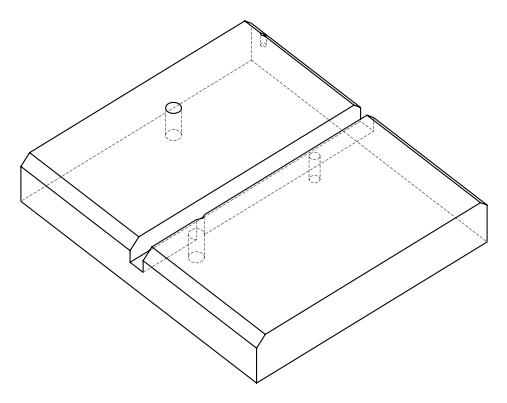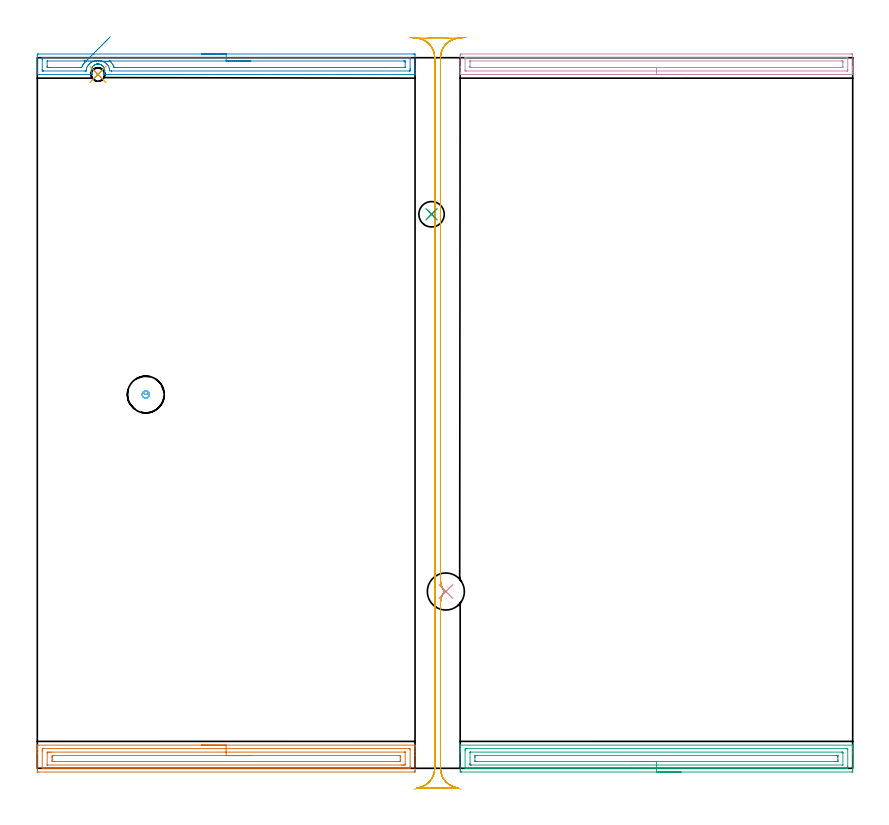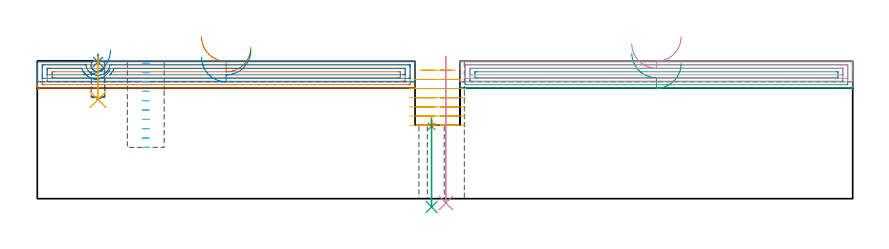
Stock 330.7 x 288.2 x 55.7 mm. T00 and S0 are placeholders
(PLAN: 11 operations, 6 tool changes, 28.8 min)
(1 AREA_MILL | FG_CHAMFER_SURFACE | UGT0205_001 | 5.16 min | 9471 mm3)
(2 AREA_MILL_1 | FG_CHAMFER_SURFACE_1 | UGT0205_001 | 4.05 min | 5453 mm3)
(3 AREA_MILL_2 | FG_CHAMFER_SURFACE_2 | UGT0205_001 | 5.35 min | 9818 mm3)
(4 AREA_MILL_3 | FG_CHAMFER_SURFACE_3 | UGT0205_001 | 4.05 min | 5660 mm3)
(5 MILL_RECTANGULAR_SLOT | SLOT_RECTANGULAR | UGT0201_008 | Follow Part, ap 4, ae 75% | 9.15 min | 135787 mm3)
(6 MILL_BLIND_HOLE_FROM_SOLID_MATERIAL | STEP1POCKET | NXT0201_011 | Spiral | 0.56 min | 6083 mm3)
(7 SPOT_DRILL | STEP1HOLE | NXT0321_9005460120000 | 0.03 min | 3 mm3)
(8 SPOT_DRILL_1 | STEP1POCKET_1 | NXT0321_9005460120000 | 0.03 min | 0 mm3)
(9 DRILL_THROUGH_HOLE_INTO_CENTER | STEP1HOLE | NXT0301_074 | 0.15 min | 2487 mm3)
(10 INDEXABLE_INSERT_DRILL_THROUGH_HOLE_FROM_SOLID | STEP1HOLE_1 | NXT0302_001 | 0.24 min | 5272 mm3)
(11 DRILL_BLIND_HOLE_INTO_CENTER | STEP1POCKET_1 | NXT0301_026 | 0.07 min | 298 mm3)
(TOOL UGT0205_001 | Chamfer Mill 20 x 3 x 45 deg. | D20 FL50 Z2)
(TOOL UGT0201_008 | End Mill 16 mm | D16 FL32 Z4)
(TOOL NXT0201_011 | ENDMILL 12mm [2P460-1200-NA 1630] | D12 FL38 Z6)
(TOOL NXT0321_9005460120000 | NC Spot Drill, 142deg, 12mm, Carbide, Uncoated | D12 PA142 FL30 Z2)
(TOOL NXT0301_074 | Carbide Drill 10.3mm [860.1-1030-031A1-MM 2214] | D10.3 PA140 FL55 Z2)
(TOOL NXT0302_001 | Index. Insert Drill 15mm [880-D1500L20-05] | D15 PA176 FL75 Z2)
(TOOL NXT0301_026 | Carbide Drill 5.5mm [860.1-0550-017A1-MM 2214] | D5.5 PA140 FL28 Z2)
(OP 1 AREA_MILL)
G17 G21 G94 G90
T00 M6
G54
G17 G0 G90 X66.6 Y9.4 S1061 M3
G43 Z65.7 H0
G94 G1 X66.638 Z64.828 F250.
X66.752 Z63.963
X66.941 Z63.112
X67.203 Z62.28
X67.537 Z61.474
X67.94 Z60.7
X68.408 Z59.964
X68.94 Z59.272
X69.529 Z58.629
X70.172 Z58.039
X70.864 Z57.508
X71.6 Z57.04
X72.374 Z56.637
X73.18 Z56.303
X74.012 Z56.041
X74.864 Z55.852
X75.728 Z55.738
X76.6 Z55.7
X153.022
X153.19 Y9.397 Z55.688
X153.193 Y9.356 Z55.648
X153.2 Y8.955 Z55.254
Y8.659 Z54.958
Y7.951 Z54.246
Y6.708 Z53.005
Y5.284 Z51.579
Y-0.94 Z45.357
X153.198 Y-1.21 Z45.087
X153.19 Y-1.492 Z44.806
X152.907 Y-1.499 Z44.799
X0.625 Y-1.5 Z44.8
X0.068 Y-1.494 Z44.804
X0.008 Y-1.492 Z44.806
X0.004 Y-0.94 Z45.357
X0. Y-0.319 Z45.978
Y6.173 Z52.468
Y7.598 Z53.894
Y7.951 Z54.246
Y8.659 Z54.958
Y8.955 Z55.255
X0.007 Y9.356 Z55.648
X0.01 Y9.397 Z55.688
X0.178 Y9.4 Z55.7
X76.6
Y7.986 Z54.286
X150.754 Y7.985 Z54.285
X150.788 Y7.983 Z54.283
X151.19 Y7.951 Z54.251
X151.199 Y7.542 Z53.842
X151.2 Y0.838 Z47.138
X151.199 Y0.429 Z46.729
X151.19 Y-0.051 Z46.249
X150.82 Y-0.084 Z46.216
X150.788 Y-0.085 Z46.215
X2.446
X2.412 Y-0.084 Z46.216
X2.01 Y-0.051 Z46.249
X2.001 Y0.358 Z46.658
X2. Y7.062 Z53.362
X2.001 Y7.471 Z53.771
X2.01 Y7.951 Z54.251
X2.38 Y7.984 Z54.284
X2.412 Y7.985 Z54.285
X76.6 Y7.986 Z54.286
Y6.571 Z52.871
X149.
X149.133 Y6.57 Z52.87
X149.18 Y6.567 Z52.867
X149.187 Y6.566 Z52.866
X149.191 Y6.552 Z52.852
X149.196 Y6.504 Z52.804
X149.199 Y6.372 Z52.672
Y1.727 Z48.027
X149.197 Y1.531 Z47.831
X149.19 Y1.336 Z47.636
X149. Y1.334 Z47.634
X148.505 Y1.33 Z47.63
X148.106 Y1.329 Z47.629
X147.613 Y1.328 Z47.628
X4.2 Y1.329 Z47.629
X4.067 Y1.33 Z47.63
X4.019 Y1.333 Z47.633
X4.013 Y1.334 Z47.634
X4.009 Y1.348 Z47.648
X4.004 Y1.396 Z47.696
X4.001 Y1.528 Z47.828
Y6.173 Z52.473
X4.003 Y6.369 Z52.669
X4.01 Y6.564 Z52.864
X4.2 Y6.566 Z52.866
X4.695 Y6.57 Z52.87
X5.094 Y6.571 Z52.871
X5.587
X76.6
Y5.157 Z51.457
X146.446
X147.114 Y5.152 Z51.452
X147.187 Y5.15 Z51.45
X147.192 Y5.052 Z51.352
X147.197 Y4.837 Z51.137
X147.2 Y4.407 Z50.707
Y3.518 Z49.818
X147.196 Y3.067 Z49.367
X147.19 Y2.848 Z49.148
X147.185 Y2.749 Z49.049
X147.081 Y2.747 Z49.047
X146.319 Y2.743 Z49.043
X146.191
X6.754
X6.086 Y2.748 Z49.048
X6.013 Y2.75 Z49.05
X6.008 Y2.848 Z49.148
X6.003 Y3.063 Z49.363
X6. Y3.493 Z49.793
Y4.382 Z50.682
Y4.395 Z50.695
X6.004 Y4.833 Z51.133
X6.01 Y5.052 Z51.352
X6.015 Y5.15 Z51.45
X6.119 Y5.153 Z51.453
X6.881 Y5.157 Z51.457
X7.009
X76.6
X77.472 Z51.495
X78.336 Z51.609
X79.188 Z51.798
X80.02 Z52.06
X80.826 Z52.394
X81.6 Z52.797
X82.336 Z53.266
X83.028 Z53.797
X83.671 Z54.386
X84.26 Z55.029
X84.792 Z55.721
X85.26 Z56.457
X85.663 Z57.231
X85.997 Z58.037
X86.259 Z58.869
X86.448 Z59.721
X86.562 Z60.586
X86.6 Z61.457
G0 Z65.7
M5
M2
(OP 2 AREA_MILL_1)
G17 G21 G94 G90
T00 M6
G54
G17 G0 G90 X66.6 Y289.7 S1061 M3
G43 Z65.7 H0
Z57.4
G94 G1 X66.638 Z56.528 F250.
X66.752 Z55.664
X66.941 Z54.812
X67.203 Z53.98
X67.537 Z53.174
X67.94 Z52.4
X68.409 Z51.664
X68.94 Z50.972
X69.529 Z50.329
X70.172 Z49.74
X70.864 Z49.208
X71.6 Z48.74
X72.374 Z48.337
X73.18 Z48.003
X74.012 Z47.741
X74.864 Z47.552
X75.728 Z47.438
X76.6 Z47.4
X152.575
X152.885 Y289.697 Z47.402
X153.19 Y289.692 Z47.406
X153.2 Y289.382 Z47.715
Y284.659 Z52.436
Y283.231 Z53.865
Y282.877 Z54.218
Y282.168 Z54.932
Y281.866 Z55.234
X153.193 Y281.454 Z55.638
X153.19 Y281.403 Z55.688
X153.022 Y281.4 Z55.7
X26.993
X26.923 Y281.404 Z55.69
X26.928 Y281.42 Z55.674
X26.959 Y281.488 Z55.611
X26.993 Y281.549 Z55.551
X27.004 Y281.57 Z55.53
X27.102 Y281.769 Z55.331
X27.201 Y282.027 Z55.073
X27.267 Y282.279 Z54.821
X27.332 Y282.72 Z54.38
X27.326 Y283.165 Z53.935
X27.244 Y283.615 Z53.485
X27.087 Y284.05 Z53.05
X26.993 Y284.227 Z52.873
X26.88 Y284.435 Z52.661
X26.602 Y284.778 Z52.318
X26.546 Y284.834 Z52.263
X26.443 Y284.935 Z52.163
X26.275 Y285.073 Z52.025
X26.188 Y285.135 Z51.964
X26.095 Y285.2 Z51.898
X26.005 Y285.253 Z51.844
X25.906 Y285.312 Z51.786
X25.876 Y285.327 Z51.772
X25.709 Y285.409 Z51.689
X25.492 Y285.493 Z51.605
X25.3 Y285.55 Z51.548
X25.271 Y285.558 Z51.539
X25.205 Y285.572 Z51.525
X25.046 Y285.605 Z51.492
X24.904 Y285.625 Z51.474
X24.817 Y285.636 Z51.46
X24.809 Z51.459
X24.758 Y285.638 Z51.455
X24.704 Y285.643 Z51.452
X24.647
X24.593 Y285.641 Z51.449
X24.512 Y285.64
X24.479 Y285.641 Z51.451
X24.46 Y285.64 Z51.453
X24.367 Y285.634 Z51.462
X24.162 Y285.604 Z51.488
X24.145 Y285.602 Z51.491
X24.119 Y285.597 Z51.497
X24.024 Y285.579 Z51.519
X23.924 Y285.558 Z51.541
X23.689 Y285.486 Z51.613
X23.461 Y285.395 Z51.705
X23.243 Y285.283 Z51.817
X23.194 Y285.253 Z51.847
X23.031 Y285.151 Z51.949
X22.761 Y284.936 Z52.164
X22.576 Y284.75 Z52.35
X22.412 Y284.553 Z52.547
X22.268 Y284.342 Z52.757
X22.193 Y284.213 Z52.885
X22.138 Y284.119 Z52.98
X22.107 Y284.05 Z53.05
X22.077 Y283.963 Z53.137
X21.955 Y283.615 Z53.485
X21.9 Y283.392 Z53.708
X21.873 Y283.165 Z53.935
X21.868 Y282.72 Z54.38
X21.932 Y282.279 Z54.821
X21.989 Y282.058 Z55.042
X22.068 Y281.836 Z55.264
X22.077 Y281.815 Z55.285
X22.101 Y281.757 Z55.343
X22.172 Y281.614 Z55.484
X22.2 Y281.561 Z55.535
X22.28 Y281.403 Z55.689
X22.077 Y281.4 Z55.7
X0.178
X0.01 Y281.403 Z55.688
X0.007 Y281.454 Z55.638
X0. Y281.866 Z55.233
Y282.168 Z54.932
Y282.877 Z54.218
Y284.122 Z52.975
Y285.548 Z51.548
Y289.114 Z47.983
X0.002 Y289.385 Z47.713
X0.01 Y289.692 Z47.406
X0.318 Y289.699 Z47.399
X76.6 Y289.7 Z47.4
Y288.286 Z48.814
X150.788
X150.85 Y288.285 Z48.815
X150.976 Y288.282 Z48.818
X151.19 Y288.275 Z48.825
X151.192 Y288.223 Z48.877
X151.199 Y287.813 Z49.287
X151.2 Y283.768 Z53.332
X151.199 Y283.358 Z53.742
X151.192 Y282.877 Z54.223
X151.19 Y282.832 Z54.268
X151.038 Y282.821 Z54.279
X150.913 Y282.816 Z54.284
X150.85 Y282.815 Z54.285
X30.183
X30.121 Y282.816 Z54.284
X30.063 Y282.819 Z54.281
X29.34 Y282.877 Z54.223
X29.31 Y283.276 Z53.824
X29.234 Y283.761 Z53.339
X29.227 Y283.797 Z53.303
X28.999 Y284.439 Z52.661
X28.889 Y284.659 Z52.441
X28.691 Y285.021 Z52.079
X28.333 Y285.482 Z51.618
X28.27 Y285.55 Z51.55
X28.061 Y285.755 Z51.345
X27.836 Y285.948 Z51.152
X27.44 Y286.239 Z50.861
X27.096 Y286.441 Z50.659
X26.726 Y286.62 Z50.48
X26.546 Y286.691 Z50.409
X26.165 Y286.821 Z50.279
X25.86 Y286.904 Z50.196
X25.652 Y286.947 Z50.153
X25.056 Y287.035 Z50.065
X24.902 Y287.046 Z50.054
X24.758 Y287.052 Z50.048
X24.448
X24.159 Y287.038 Z50.062
X24.066 Y287.031 Z50.069
X23.969 Y287.019 Z50.081
X23.864 Y287.002 Z50.098
X23.389 Y286.914 Z50.186
X22.97 Y286.8 Z50.3
X22.701 Y286.708 Z50.392
X22.454 Y286.608 Z50.492
X22.077 Y286.432 Z50.668
X21.743 Y286.224 Z50.876
X21.541 Y286.084 Z51.016
X21.183 Y285.794 Z51.306
X21.059 Y285.673 Z51.427
X20.938 Y285.55 Z51.55
X20.643 Y285.197 Z51.903
X20.289 Y284.658 Z52.442
X20.044 Y284.012 Z53.088
X19.973 Y283.768 Z53.332
X19.917 Y283.512 Z53.588
X19.889 Y283.275 Z53.825
X19.863 Y282.877 Z54.223
X19.859 Y282.825 Z54.275
X19.646 Y282.818 Z54.282
X19.521 Y282.815 Z54.285
X19.458 Y282.814 Z54.286
X19.395
X2.412
X2.35 Y282.815 Z54.285
X2.224 Y282.818 Z54.282
X2.01 Y282.825 Z54.275
X2.008 Y282.877 Z54.223
X2.001 Y283.286 Z53.814
X2. Y287.332 Z49.768
X2.001 Y287.742 Z49.358
X2.008 Y288.223 Z48.877
X2.01 Y288.268 Z48.832
X2.162 Y288.279 Z48.821
X2.287 Y288.284 Z48.816
X2.35 Y288.285 Z48.815
X76.6 Y288.286 Z48.814
Y286.872 Z50.228
X148.568 Y286.871 Z50.229
X149. Y286.87 Z50.23
X149.143 Y286.868 Z50.232
X149.187 Y286.865 Z50.235
X149.193 Y286.773 Z50.327
X149.198 Y286.64 Z50.46
X149.2 Y286.441 Z50.659
Y286.242 Z50.858
X149.199 Y284.461 Z52.639
X149.19 Y284.261 Z52.839
X149.181 Y284.235 Z52.865
X149.161 Y284.232 Z52.868
X149.108 Y284.229 Z52.871
X141.276 Y284.228 Z52.872
X31.447 Y284.229 Z52.871
X31.231 Y284.23 Z52.87
X31.178 Y284.232 Z52.868
X31.158 Y284.234 Z52.866
X31.088 Y284.403 Z52.697
X31.015 Y284.592 Z52.508
X30.992 Y284.659 Z52.441
X30.979 Y284.694 Z52.406
X30.838 Y285.005 Z52.095
X30.711 Y285.249 Z51.851
X30.546 Y285.55 Z51.55
X30.121 Y286.112 Z50.988
X29.826 Y286.441 Z50.659
X29.51 Y286.742 Z50.358
X29.395 Y286.856 Z50.244
X29.389 Y286.866 Z50.234
X29.395 Y286.869 Z50.231
X29.43 Y286.871 Z50.229
X76.6 Y286.872 Z50.228
X77.472 Z50.266
X78.337 Z50.38
X79.188 Z50.569
X80.02 Z50.832
X80.826 Z51.165
X81.6 Z51.568
X82.336 Z52.037
X83.028 Z52.568
X83.671 Z53.157
X84.26 Z53.801
X84.792 Z54.493
X85.26 Z55.228
X85.663 Z56.002
X85.997 Z56.808
X86.259 Z57.64
X86.448 Z58.492
X86.562 Z59.357
X86.6 Z60.228
G0 Z65.7
X29.646 Y296.722
Z52.626
G1 X29.269 Y296.344 Z51.937
X28.85 Y295.925 Z51.296
X28.393 Y295.468 Z50.71
X27.902 Y294.977 Z50.182
X27.38 Y294.455 Z49.717
X26.832 Y293.906 Z49.318
X26.261 Y293.335 Z48.987
X25.672 Y292.746 Z48.729
X25.069 Y292.143 Z48.544
X24.457 Y291.531 Z48.434
X23.841 Y290.915 Z48.4
X23.225 Y290.298 Z48.442
X22.613 Y289.687 Z48.56
X22.012 Y289.086 Z48.753
X21.424 Y288.498 Z49.019
X20.856 Y287.929 Z49.357
X20.31 Y287.383 Z49.763
X19.791 Y286.864 Z50.236
X19.382 Y286.455 Z50.645
X19.369 Y286.441 Z50.659
X18.969 Y285.975 Z51.125
X18.849 Y285.823 Z51.277
X18.667 Y285.55 Z51.55
X18.602 Y285.45 Z51.65
X18.501 Y285.286 Z51.814
X18.301 Y284.858 Z52.242
X18.213 Y284.659 Z52.441
X18.032 Y284.236 Z52.864
X17.607 Y284.232 Z52.868
X17.144 Y284.229 Z52.871
X5.094
X4.631
X4.2 Y284.231 Z52.869
X4.057 Y284.233 Z52.867
X4.014 Y284.235 Z52.865
X4.008 Y284.327 Z52.773
X4.004 Y284.46 Z52.64
X4.001 Y284.659 Z52.441
X4. Y284.858 Z52.242
X4.002 Y286.638 Z50.462
X4.01 Y286.839 Z50.261
X4.019 Y286.865 Z50.235
X4.039 Y286.867 Z50.233
X4.092 Y286.87 Z50.23
X4.2 Y286.871 Z50.229
X18.963
X19.242
X19.395 Y286.869 Z50.231
X19.791 Y286.864 Z50.236
X20.662 Y286.854 Z50.284
X21.526 Y286.843 Z50.409
X22.375 Y286.832 Z50.609
X23.203 Y286.822 Z50.881
X24.005 Y286.812 Z51.225
X24.774 Y286.802 Z51.638
X25.504 Y286.793 Z52.116
X26.189 Y286.784 Z52.655
X26.825 Y286.777 Z53.253
X27.406 Y286.769 Z53.903
X27.928 Y286.763 Z54.602
X28.388 Y286.757 Z55.343
X28.781 Y286.752 Z56.122
X29.104 Y286.748 Z56.932
X29.356 Y286.745 Z57.767
X29.535 Y286.743 Z58.622
X29.638 Y286.741 Z59.488
X29.665 Z60.36
G0 Z65.7
M5
M2
(OP 3 AREA_MILL_2)
G17 G21 G94 G90
T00 M6
G54
G17 G0 G90 X261.1 Y-1.5 S1061 M3
G43 Z65.7 H0
Z54.8
G94 G1 X261.062 Z53.928 F250.
X260.948 Z53.064
X260.759 Z52.212
X260.497 Z51.38
X260.163 Z50.574
X259.76 Z49.8
X259.292 Z49.064
X258.76 Z48.372
X258.171 Z47.729
X257.528 Z47.14
X256.836 Z46.608
X256.1 Z46.14
X255.326 Z45.737
X254.52 Z45.403
X253.688 Z45.141
X252.836 Z44.952
X251.972 Z44.838
X251.1 Z44.8
X172.107
X171.552 Y-1.494 Z44.804
X171.508 Y-1.492 Z44.806
X171.504 Y-0.94 Z45.357
X171.5 Y-0.336 Z45.962
Y6.173 Z52.467
Y6.742 Z53.039
Y7.062 Z53.358
Y7.631 Z53.927
Y7.951 Z54.246
Y8.592 Z54.892
Y8.997 Z55.296
X171.507 Y9.36 Z55.652
X171.51 Y9.397 Z55.688
X171.661 Y9.4 Z55.7
X330.539
X330.69 Y9.397 Z55.688
X330.693 Y9.36 Z55.652
X330.7 Y8.997 Z55.296
Y8.592 Z54.892
Y7.951 Z54.246
Y6.742 Z53.038
Y6.173 Z52.467
Y-0.336 Z45.961
X330.696 Y-0.94 Z45.357
X330.692 Y-1.492 Z44.806
X330.648 Y-1.494 Z44.804
X330.093 Y-1.5 Z44.8
X251.1
Y-0.086 Z46.214
X173.926 Y-0.085 Z46.215
X173.892 Y-0.083 Z46.217
X173.51 Y-0.051 Z46.249
X173.501 Y0.338 Z46.638
X173.5 Y7.062 Z53.362
X173.501 Y7.452 Z53.752
X173.51 Y7.951 Z54.251
X173.86 Y7.984 Z54.284
X173.892 Y7.985 Z54.285
X328.274
X328.308 Y7.983 Z54.283
X328.69 Y7.951 Z54.251
X328.698 Y7.562 Z53.862
X328.7 Y0.838 Z47.138
X328.699 Y0.448 Z46.748
X328.69 Y-0.051 Z46.249
X328.34 Y-0.084 Z46.216
X328.308 Y-0.085 Z46.215
X251.1 Y-0.086 Z46.214
Y1.328 Z47.628
X176.077 Y1.329 Z47.629
X175.677 Y1.333 Z47.633
X175.546 Y1.335 Z47.635
X175.51 Y1.343 Z47.643
X175.505 Y1.433 Z47.733
X175.502 Y1.55 Z47.85
X175.5 Y1.727 Z48.027
Y1.904 Z48.204
X175.501 Y6.349 Z52.649
X175.509 Y6.526 Z52.826
X175.512 Y6.565 Z52.865
X175.529 Y6.567 Z52.867
X175.578 Y6.57 Z52.87
X175.677 Y6.571 Z52.871
X326.123
X326.522 Y6.567 Z52.867
X326.654 Y6.564 Z52.864
X326.69 Y6.556 Z52.856
X326.695 Y6.467 Z52.767
X326.698 Y6.35 Z52.65
X326.7 Y6.173 Z52.473
Y5.996 Z52.296
X326.699 Y1.551 Z47.851
X326.691 Y1.374 Z47.674
X326.688 Y1.334 Z47.634
X326.671 Y1.332 Z47.632
X326.622 Y1.33 Z47.63
X326.522 Y1.329 Z47.629
X251.1 Y1.328 Z47.628
Y2.743 Z49.043
X178.228
X177.567 Y2.745 Z49.045
X177.529 Y2.747 Z49.047
X177.514 Y2.749 Z49.049
X177.51 Y2.764 Z49.064
X177.505 Y2.863 Z49.163
X177.502 Y3.065 Z49.365
X177.5 Y4.395 Z50.695
X177.502 Y4.82 Z51.12
X177.506 Y5.033 Z51.333
X177.51 Y5.138 Z51.438
X177.517 Y5.151 Z51.451
X177.539 Y5.153 Z51.453
X177.592 Y5.155 Z51.455
X178.355 Y5.157 Z51.457
X178.482
X323.972
X324.633 Y5.155 Z51.455
X324.671 Y5.153 Z51.453
X324.686 Y5.151 Z51.451
X324.69 Y5.136 Z51.436
X324.695 Y5.036 Z51.336
X324.698 Y4.835 Z51.135
X324.7 Y4.432 Z50.732
Y3.505 Z49.805
X324.698 Y3.079 Z49.379
X324.694 Y2.867 Z49.167
X324.69 Y2.762 Z49.062
X324.683 Y2.749 Z49.049
X324.661 Y2.747 Z49.047
X324.608 Y2.745 Z49.045
X323.845 Y2.743 Z49.043
X323.718
X251.1
X250.228 Z49.081
X249.363 Z49.195
X248.512 Z49.383
X247.68 Z49.646
X246.874 Z49.98
X246.1 Z50.382
X245.364 Z50.851
X244.672 Z51.382
X244.029 Z51.972
X243.44 Z52.615
X242.908 Z53.307
X242.44 Z54.043
X242.037 Z54.816
X241.703 Z55.622
X241.441 Z56.454
X241.252 Z57.306
X241.138 Z58.171
X241.1 Z59.043
G0 Z65.7
M5
M2
(OP 4 AREA_MILL_3)
G17 G21 G94 G90
T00 M6
G54
G17 G0 G90 X261.1 Y281.4 S1061 M3
G43 Z65.7 H0
G94 G1 X261.062 Z64.828 F250.
X260.948 Z63.963
X260.759 Z63.112
X260.497 Z62.28
X260.163 Z61.474
X259.76 Z60.7
X259.292 Z59.964
X258.76 Z59.272
X258.171 Z58.629
X257.528 Z58.04
X256.836 Z57.508
X256.1 Z57.04
X255.326 Z56.637
X254.52 Z56.303
X253.688 Z56.041
X252.836 Z55.852
X251.972 Z55.738
X251.1 Z55.7
X171.661
X171.51 Y281.403 Z55.688
X171.507 Y281.448 Z55.643
X171.5 Y281.822 Z55.277
Y282.234 Z54.865
Y282.877 Z54.218
Y284.089 Z53.008
Y284.659 Z52.435
Y289.114 Z47.983
X171.502 Y289.401 Z47.696
X171.51 Y289.692 Z47.406
X171.801 Y289.699 Z47.399
X330.093 Y289.7 Z47.4
X330.402 Y289.697 Z47.402
X330.69 Y289.692 Z47.406
X330.7 Y289.399 Z47.698
Y284.659 Z52.435
Y284.089 Z53.008
Y283.768 Z53.328
Y283.198 Z53.898
Y282.877 Z54.218
Y282.234 Z54.865
Y281.822 Z55.277
X330.693 Y281.448 Z55.643
X330.69 Y281.403 Z55.688
X330.539 Y281.4 Z55.7
X251.1
Y282.814 Z54.286
X173.892 Y282.815 Z54.285
X173.83 Y282.816 Z54.284
X173.705 Y282.82 Z54.28
X173.51 Y282.828 Z54.272
X173.508 Y282.877 Z54.223
X173.502 Y283.267 Z53.833
X173.5 Y287.723 Z49.377
X173.504 Y288.223 Z48.877
X173.507 Y288.271 Z48.829
X173.508 Y288.277 Z48.823
X173.558 Y288.281 Z48.819
X173.641 Y288.284 Z48.816
X173.767 Y288.286 Z48.814
X173.83
X328.308 Y288.285 Z48.815
X328.37 Y288.284 Z48.816
X328.496 Y288.28 Z48.82
X328.69 Y288.272 Z48.828
X328.692 Y288.223 Z48.877
X328.698 Y287.833 Z49.267
X328.7 Y283.377 Z53.723
X328.696 Y282.877 Z54.223
X328.693 Y282.829 Z54.271
X328.692 Y282.823 Z54.277
X328.642 Y282.819 Z54.281
X328.559 Y282.816 Z54.284
X328.433 Y282.814 Z54.286
X328.37
X251.1
Y284.228 Z52.872
X176.108 Y284.229 Z52.871
X175.677 Y284.231 Z52.869
X175.535 Y284.234 Z52.866
X175.518 Y284.235 Z52.865
X175.51 Y284.27 Z52.83
X175.505 Y284.364 Z52.736
X175.502 Y284.482 Z52.618
X175.5 Y284.659 Z52.441
Y284.836 Z52.264
Y286.441 Z50.659
Y286.618 Z50.482
X175.504 Y286.795 Z50.305
X175.508 Y286.845 Z50.255
X175.512 Y286.866 Z50.234
X175.518 Y286.867 Z50.233
X175.57 Y286.87 Z50.23
X175.677 Y286.871 Z50.229
X326.092
X326.523 Y286.869 Z50.231
X326.665 Y286.866 Z50.234
X326.682 Y286.865 Z50.235
X326.69 Y286.83 Z50.27
X326.695 Y286.736 Z50.364
X326.698 Y286.618 Z50.482
X326.7 Y286.441 Z50.659
Y286.264 Z50.836
Y284.659 Z52.441
Y284.482 Z52.618
X326.696 Y284.305 Z52.795
X326.692 Y284.255 Z52.845
X326.688 Y284.234 Z52.866
X326.682 Y284.233 Z52.867
X326.63 Y284.23 Z52.87
X326.523 Y284.229 Z52.871
X251.1 Y284.228 Z52.872
X250.228 Z52.91
X249.364 Z53.023
X248.512 Z53.212
X247.68 Z53.475
X246.874 Z53.808
X246.1 Z54.211
X245.364 Z54.68
X244.672 Z55.211
X244.029 Z55.8
X243.44 Z56.444
X242.908 Z57.136
X242.44 Z57.872
X242.037 Z58.645
X241.703 Z59.451
X241.441 Z60.283
X241.252 Z61.135
X241.138 Z62.
X241.1 Z62.872
G0 Z65.7
M5
M2
(OP 5 MILL_RECTANGULAR_SLOT)
G17 G21 G94 G90
T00 M6
G54
G17 G0 G90 X169.694 Y-8.351 S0 M3
G43 Z65.795 H0
Z52.081
G94 G1 X167.171 Y-6.727 F250.
G2 X163.5 Y0. R8. F500.
G1 Y66.945
G2 X165.066 Y71.7 R8.
X163.5 Y76.455 R8.
G1 Y288.2
G2 X168.456 Y295.598 R8.
G1 X168.467 Y295.626
G3 X165.491 Y296.2 R8.
G1 X159.207
G3 X156.232 Y295.626 R8.
G1 X156.243 Y295.598
G2 X161.2 Y288.2 R8.
G1 Y0.
G2 X157.528 Y-6.728 R8.
G1 X155.005 Y-8.351 F250.
G0 X171.884 Y-8.535 Z48.368
G1 X169.03 Y-7.609
G2 X163.5 Y0. R8. F500.
G1 Y66.945
G2 X165.066 Y71.7 R8.
X163.5 Y76.455 R8.
G1 Y288.2
G2 X170.369 Y296.12 R8.
G1 X170.373 Y296.15
G3 X169.476 Y296.2 R8.
G1 X155.256
G3 X154.341 Y296.147 R8.
G1 X154.345 Y296.118
G2 X161.2 Y288.2 R8.
G1 Y0.
G2 X155.665 Y-7.611 R8.
G1 X152.811 Y-8.535 F250.
G0 Z65.795
X150.904 Y296.43
Z44.654
G1 X153.892 Y296.17
G2 X161.2 Y288.2 R8. F500.
G1 Y0.
G2 X153.892 Y-7.97 R8.
G1 Y-8.
X170.808
Y-7.97
G2 X163.5 Y0. R8.
G1 Y66.945
G2 X165.066 Y71.7 R8.
X163.5 Y76.455 R8.
G1 Y288.2
G2 X170.808 Y296.17 R8.
G1 X173.796 Y296.43 F250.
G0 X150.904 Z40.941
G1 X153.892 Y296.17
G2 X161.2 Y288.2 R8. F500.
G1 Y0.
G2 X153.892 Y-7.97 R8.
G1 Y-8.
X170.808
Y-7.97
G2 X163.5 Y0. R8.
G1 Y66.945
G2 X165.066 Y71.7 R8.
X163.5 Y76.455 R8.
G1 Y288.2
G2 X170.808 Y296.17 R8.
G1 X173.796 Y296.43 F250.
G0 X150.904 Z37.227
G1 X153.892 Y296.17
G2 X161.2 Y288.2 R8. F500.
G1 Y0.
G2 X153.892 Y-7.97 R8.
G1 Y-8.
X170.808
Y-7.97
G2 X163.5 Y0. R8.
G1 Y66.945
G2 X165.066 Y71.7 R8.
X163.5 Y76.455 R8.
G1 Y288.2
G2 X170.808 Y296.17 R8.
G1 X173.796 Y296.43 F250.
G0 X150.904 Z33.514
G1 X153.892 Y296.17
G2 X161.2 Y288.2 R8. F500.
G1 Y0.
G2 X153.892 Y-7.97 R8.
G1 Y-8.
X170.808
Y-7.97
G2 X163.5 Y0. R8.
G1 Y66.945
G2 X165.066 Y71.7 R8.
X163.5 Y76.455 R8.
G1 Y288.2
G2 X170.808 Y296.17 R8.
G1 X173.796 Y296.43 F250.
G0 X150.904 Z29.8
G1 X153.892 Y296.17
G2 X161.2 Y288.2 R8. F500.
G1 Y0.
G2 X153.892 Y-7.97 R8.
G1 Y-8.
X170.808
Y-7.97
G2 X163.5 Y0. R8.
G1 Y66.945
G2 X165.066 Y71.7 R8.
X163.5 Y76.455 R8.
G1 Y288.2
G2 X170.808 Y296.17 R8.
G1 X173.796 Y296.43 F250.
G0 Z65.795
M5
M2
(OP 6 MILL_BLIND_HOLE_FROM_SOLID_MATERIAL)
G17 G21 G94 G90
T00 M6
G54
G17 G0 G90 X44. Y151.6 S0 M3
G43 Z65.7 H1
Z54.91
G94 G3 X44.725 Y152.325 R0.725 F250.
X44. Y153.05 R0.725
X42.55 Y151.6 R1.45
X44. Y153.05 R-1.45
X43.275 Y152.325 R0.725
X44. Y151.6 R0.725
G0 Z51.12
G3 X44.725 Y152.325 R0.725
X44. Y153.05 R0.725
X42.55 Y151.6 R1.45
X44. Y153.05 R-1.45
X43.275 Y152.325 R0.725
X44. Y151.6 R0.725
G0 Z47.33
G3 X44.725 Y152.325 R0.725
X44. Y153.05 R0.725
X42.55 Y151.6 R1.45
X44. Y153.05 R-1.45
X43.275 Y152.325 R0.725
X44. Y151.6 R0.725
G0 Z43.54
G3 X44.725 Y152.325 R0.725
X44. Y153.05 R0.725
X42.55 Y151.6 R1.45
X44. Y153.05 R-1.45
X43.275 Y152.325 R0.725
X44. Y151.6 R0.725
G0 Z39.75
G3 X44.725 Y152.325 R0.725
X44. Y153.05 R0.725
X42.55 Y151.6 R1.45
X44. Y153.05 R-1.45
X43.275 Y152.325 R0.725
X44. Y151.6 R0.725
G0 Z35.96
G3 X44.725 Y152.325 R0.725
X44. Y153.05 R0.725
X42.55 Y151.6 R1.45
X44. Y153.05 R-1.45
X43.275 Y152.325 R0.725
X44. Y151.6 R0.725
G0 Z32.17
G3 X44.725 Y152.325 R0.725
X44. Y153.05 R0.725
X42.55 Y151.6 R1.45
X44. Y153.05 R-1.45
X43.275 Y152.325 R0.725
X44. Y151.6 R0.725
G0 Z28.38
G3 X44.725 Y152.325 R0.725
X44. Y153.05 R0.725
X42.55 Y151.6 R1.45
X44. Y153.05 R-1.45
X43.275 Y152.325 R0.725
X44. Y151.6 R0.725
G0 Z24.59
G3 X44.725 Y152.325 R0.725
X44. Y153.05 R0.725
X42.55 Y151.6 R1.45
X44. Y153.05 R-1.45
X43.275 Y152.325 R0.725
X44. Y151.6 R0.725
G0 Z20.8
G3 X44.725 Y152.325 R0.725
X44. Y153.05 R0.725
X42.55 Y151.6 R1.45
X44. Y153.05 R-1.45
X43.275 Y152.325 R0.725
X44. Y151.6 R0.725
G0 Z65.7
M5
M2
(OP 7 SPOT_DRILL)
G17 G21 G94 G90
T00 M6
G54
G17 G0 G90 X159.9 Y224.7 S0 M3
G43 Z65.7 H0
G94 G81 G98 Z29.352 F250. R32.8
G80
M5
M2
(OP 8 SPOT_DRILL_1)
G17 G21 G94 G90
T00 M6
G54
G17 G0 G90 X24.6 Y281.4 S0 M3
G43 Z65.7 H0
G94 G81 G98 Z55.463 F250. R58.7
G80
M5
M2
(OP 9 DRILL_THROUGH_HOLE_INTO_CENTER)
G17 G21 G94 G90
T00 M6
G54
G17 G0 G90 X159.9 Y224.7 S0 M3
G43 Z65.7 H1
G94 G73 G98 Z-3.374 F250. Q8.294 R31.8
G80
M5
M2
(OP 10 INDEXABLE_INSERT_DRILL_THROUGH_HOLE_FROM_SOLID)
G17 G21 G94 G90
T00 M6
G54
G17 G0 G90 X165.7 Y71.7 S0 M3
G43 Z65.7 H1
G94 G81 G98 Z-1.762 F250. R57.7
G80
M5
M2
(OP 11 DRILL_BLIND_HOLE_INTO_CENTER)
G17 G21 G94 G90
T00 M6
G54
G17 G0 G90 X24.6 Y281.4 S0 M3
G43 Z65.7 H1
G94 G81 G98 Z40.2 F250. R57.7
G80
M5
M2
